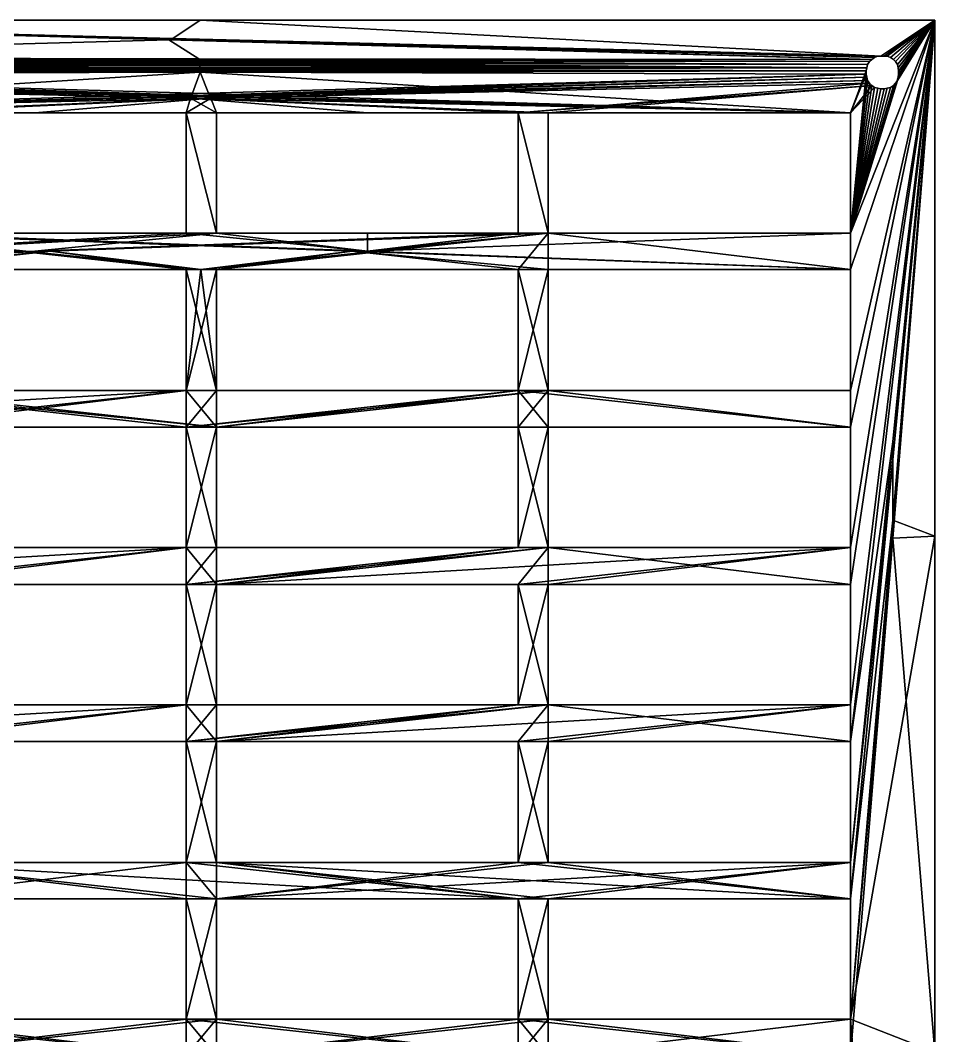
# Model space of a CAD drawing. Header units: metres. Extents: x 43 to 150, y -175 to -25.
# Drawn here: x 83.5 to 149.8, y -99.1 to -25.5 of the extents above; entities that cross this region are included whole.
import ezdxf

# ---------------------------------------------------------------- set-up
doc = ezdxf.new("R2010")
doc.units = ezdxf.units.M

msp = doc.modelspace()

# ---------------------------------------------------------------- linework, layer by layer
at = {"layer": 'STL2DXF'}
for points in [[(43.23, -25.452), (43.23, -25.452, 1.27), (96.519, -25.452, 0.61)], [(96.519, -25.452, 1.27), (96.519, -25.452, 0.61), (43.23, -25.452, 1.27)], [(43.23, -25.452), (96.519, -25.452, 0.61), (96.519, -25.452)], [(94.335, -26.823, 1.27), (43.23, -25.452, 1.27), (94.233, -26.874, 1.27)], [(94.436, -26.772, 1.27), (43.23, -25.452, 1.27), (94.335, -26.823, 1.27)], [(94.538, -26.772, 1.27), (43.23, -25.452, 1.27), (94.436, -26.772, 1.27)], [(96.519, -25.452, 1.27), (43.23, -25.452, 1.27), (94.538, -26.772, 1.27)], [(94.233, -26.874, 1.27), (43.23, -25.452, 1.27), (47.548, -28.144, 1.27)], [(94.233, -26.874), (47.548, -28.144), (43.23, -25.452)], [(94.335, -26.823), (94.233, -26.874), (43.23, -25.452)], [(94.436, -26.772), (94.335, -26.823), (43.23, -25.452)], [(96.519, -25.452), (94.538, -26.772), (43.23, -25.452)], [(94.538, -26.772), (94.436, -26.772), (43.23, -25.452)], [(94.538, -26.772, 1.27), (145.897, -28.042, 1.27), (96.519, -25.452, 1.27)], [(94.538, -26.772), (96.519, -25.452), (145.897, -28.042)], [(149.808, -25.452, 1.27), (96.519, -25.452, 0.61), (96.519, -25.452, 1.27)], [(149.808, -25.452, 1.27), (149.808, -25.452), (96.519, -25.452, 0.61)], [(96.519, -25.452), (96.519, -25.452, 0.61), (149.808, -25.452)], [(149.808, -25.452, 1.27), (96.519, -25.452, 1.27), (145.897, -28.042, 1.27)], [(149.808, -25.452), (145.897, -28.042), (96.519, -25.452)], [(149.808, -25.452, 1.27), (143.712, -77.776, 1.27), (146.76, -56.033, 1.27)], [(143.712, -77.776, 1.27), (149.808, -25.452, 1.27), (143.712, -75.134, 1.27)], [(143.712, -75.134, 1.27), (149.808, -25.452, 1.27), (143.712, -66.396, 1.27)], [(143.712, -66.396, 1.27), (149.808, -25.452, 1.27), (143.712, -63.704, 1.27)], [(143.712, -63.704, 1.27), (149.808, -25.452, 1.27), (143.712, -54.966, 1.27)], [(143.712, -54.966, 1.27), (149.808, -25.452, 1.27), (143.712, -52.325, 1.27)], [(143.712, -43.536, 1.27), (149.808, -25.452, 1.27), (143.712, -40.895, 1.27)], [(143.712, -52.325, 1.27), (149.808, -25.452, 1.27), (143.712, -43.536, 1.27)], [(143.712, -40.895, 1.27), (149.808, -25.452, 1.27), (147.167, -29.566, 1.27)], [(149.808, -25.452), (146.76, -56.033), (143.712, -77.776)], [(143.712, -52.325), (143.712, -43.536), (149.808, -25.452)], [(143.712, -77.776), (143.712, -75.134), (149.808, -25.452)], [(143.712, -40.895), (147.116, -29.82), (149.808, -25.452)], [(143.712, -75.134), (143.712, -66.396), (149.808, -25.452)], [(143.712, -63.704), (143.712, -54.966), (149.808, -25.452)], [(143.712, -66.396), (143.712, -63.704), (149.808, -25.452)], [(143.712, -54.966), (143.712, -52.325), (149.808, -25.452)], [(143.712, -43.536), (143.712, -40.895), (149.808, -25.452)], [(149.808, -25.452, 1.27), (145.897, -28.042, 1.27), (146.151, -28.042, 1.27)], [(149.808, -25.452), (146.151, -28.042), (145.897, -28.042)], [(149.808, -25.452, 1.27), (146.151, -28.042, 1.27), (146.354, -28.042, 1.27)], [(149.808, -25.452), (146.354, -28.042), (146.151, -28.042)], [(149.808, -25.452, 1.27), (146.354, -28.042, 1.27), (146.608, -28.144, 1.27)], [(149.808, -25.452), (146.608, -28.144), (146.354, -28.042)], [(149.808, -25.452, 1.27), (146.608, -28.144, 1.27), (146.811, -28.296, 1.27)], [(149.808, -25.452), (146.811, -28.296), (146.608, -28.144)], [(146.76, -57.354, 1.27), (149.808, -25.452, 1.27), (146.76, -56.033, 1.27)], [(146.76, -61.723, 1.27), (149.808, -25.452, 1.27), (146.76, -57.354, 1.27)], [(149.808, -25.452, 1.27), (146.76, -61.723, 1.27), (149.808, -62.891, 1.27)], [(146.76, -57.354), (146.76, -56.033), (149.808, -25.452)], [(146.76, -61.723), (146.76, -57.354), (149.808, -25.452)], [(149.808, -25.452), (149.808, -62.891), (146.76, -63.044)], [(146.76, -63.044), (146.76, -61.723), (149.808, -25.452)], [(149.808, -25.452, 1.27), (146.811, -28.296, 1.27), (146.964, -28.449, 1.27)], [(149.808, -25.452), (146.964, -28.449), (146.811, -28.296)], [(149.808, -25.452, 1.27), (146.964, -28.449, 1.27), (147.116, -28.652, 1.27)], [(149.808, -25.452), (147.116, -28.652), (146.964, -28.449)], [(149.808, -25.452, 1.27), (147.116, -28.652, 1.27), (147.167, -28.906, 1.27)], [(147.116, -29.82), (147.167, -29.566), (149.808, -25.452)], [(149.808, -25.452), (147.167, -28.906), (147.116, -28.652)], [(147.167, -29.566, 1.27), (149.808, -25.452, 1.27), (147.218, -29.109, 1.27)], [(149.808, -25.452, 1.27), (147.167, -28.906, 1.27), (147.218, -29.109, 1.27)], [(147.167, -29.566), (147.218, -29.363), (149.808, -25.452)], [(149.808, -25.452), (147.218, -29.363), (147.167, -28.906)], [(149.808, -62.891, 0.914), (149.808, -25.452, 1.27), (149.808, -62.891, 1.27)], [(149.808, -62.891, 0.305), (149.808, -25.452), (149.808, -62.891, 0.914)], [(149.808, -25.452, 1.27), (149.808, -62.891, 0.914), (149.808, -25.452)], [(149.808, -62.891), (149.808, -25.452), (149.808, -62.891, 0.305)], [(47.548, -28.144, 1.27), (96.418, -28.246, 1.27), (94.233, -26.874, 1.27)], [(47.548, -28.144), (94.233, -26.874), (96.418, -28.246)], [(94.233, -26.874, 1.27), (145.236, -28.296, 1.27), (94.335, -26.823, 1.27)], [(94.233, -26.874), (94.335, -26.823), (145.236, -28.296)], [(145.236, -28.296, 1.27), (94.233, -26.874, 1.27), (96.418, -28.246, 1.27)], [(145.236, -28.296), (96.418, -28.246), (94.233, -26.874)], [(94.335, -26.823, 1.27), (145.44, -28.144, 1.27), (94.436, -26.772, 1.27)], [(94.335, -26.823), (94.436, -26.772), (145.44, -28.144)], [(145.44, -28.144, 1.27), (94.335, -26.823, 1.27), (145.236, -28.296, 1.27)], [(145.44, -28.144), (145.236, -28.296), (94.335, -26.823)], [(94.436, -26.772, 1.27), (145.694, -28.042, 1.27), (94.538, -26.772, 1.27)], [(145.694, -28.042, 1.27), (94.436, -26.772, 1.27), (145.44, -28.144, 1.27)], [(94.436, -26.772), (94.538, -26.772), (145.694, -28.042)], [(145.694, -28.042), (145.44, -28.144), (94.436, -26.772)], [(145.897, -28.042, 1.27), (94.538, -26.772, 1.27), (145.694, -28.042, 1.27)], [(145.897, -28.042), (145.694, -28.042), (94.538, -26.772)], [(96.418, -28.246, 1.27), (47.548, -28.144, 1.27), (96.316, -28.296, 1.27)], [(96.316, -28.296, 1.27), (47.548, -28.144, 1.27), (47.751, -28.296, 1.27)], [(96.316, -28.296), (47.751, -28.296), (47.548, -28.144)], [(96.418, -28.246), (96.316, -28.296), (47.548, -28.144)], [(96.418, -28.398, 1.27), (47.751, -28.296, 1.27), (96.367, -28.5, 1.27)], [(47.751, -28.296, 1.27), (96.418, -28.398, 1.27), (96.316, -28.296, 1.27)], [(96.367, -28.5, 1.27), (47.751, -28.296, 1.27), (47.904, -28.449, 1.27)], [(96.367, -28.5), (47.904, -28.449), (47.751, -28.296)], [(96.418, -28.398), (96.367, -28.5), (47.751, -28.296)], [(47.751, -28.296), (96.316, -28.296), (96.418, -28.398)], [(96.418, -28.55, 1.27), (47.904, -28.449, 1.27), (96.367, -28.652, 1.27)], [(47.904, -28.449, 1.27), (96.418, -28.55, 1.27), (96.367, -28.5, 1.27)], [(96.367, -28.652, 1.27), (47.904, -28.449, 1.27), (48.056, -28.652, 1.27)], [(96.367, -28.652), (48.056, -28.652), (47.904, -28.449)], [(96.418, -28.55), (96.367, -28.652), (47.904, -28.449)], [(47.904, -28.449), (96.367, -28.5), (96.418, -28.55)], [(48.056, -28.652, 1.27), (96.468, -28.754, 1.27), (96.367, -28.652, 1.27)], [(96.468, -28.754, 1.27), (48.056, -28.652, 1.27), (48.158, -28.906, 1.27)], [(96.468, -28.754), (48.158, -28.906), (48.056, -28.652)], [(48.056, -28.652), (96.367, -28.652), (96.468, -28.754)], [(96.316, -28.296, 1.27), (145.084, -28.449, 1.27), (96.418, -28.246, 1.27)], [(96.316, -28.296), (96.418, -28.246), (145.084, -28.449)], [(145.084, -28.449, 1.27), (96.316, -28.296, 1.27), (96.418, -28.398, 1.27)], [(145.084, -28.449), (96.418, -28.398), (96.316, -28.296)], [(96.367, -28.5, 1.27), (144.932, -28.652, 1.27), (96.418, -28.398, 1.27)], [(96.367, -28.5), (96.418, -28.398), (144.932, -28.652)], [(144.932, -28.652, 1.27), (96.367, -28.5, 1.27), (96.418, -28.55, 1.27)], [(144.932, -28.652), (96.418, -28.55), (96.367, -28.5)], [(96.367, -28.652, 1.27), (144.881, -28.906, 1.27), (96.418, -28.55, 1.27)], [(96.367, -28.652), (96.418, -28.55), (144.881, -28.906)], [(144.881, -28.906, 1.27), (96.367, -28.652, 1.27), (96.468, -28.754, 1.27)], [(144.881, -28.906), (96.468, -28.754), (96.367, -28.652)], [(145.236, -28.296, 1.27), (96.418, -28.246, 1.27), (145.084, -28.449, 1.27)], [(145.236, -28.296), (145.084, -28.449), (96.418, -28.246)], [(145.084, -28.449, 1.27), (96.418, -28.398, 1.27), (144.932, -28.652, 1.27)], [(145.084, -28.449), (144.932, -28.652), (96.418, -28.398)], [(144.932, -28.652, 1.27), (96.418, -28.55, 1.27), (144.881, -28.906, 1.27)], [(144.932, -28.652), (144.881, -28.906), (96.418, -28.55)], [(144.932, -28.652, 1.27), (144.881, -28.906), (144.932, -28.652)], [(144.881, -28.906), (144.932, -28.652, 1.27), (144.881, -28.906, 1.27)], [(145.084, -28.449, 1.27), (144.932, -28.652), (145.084, -28.449)], [(144.932, -28.652), (145.084, -28.449, 1.27), (144.932, -28.652, 1.27)], [(145.236, -28.296, 1.27), (145.084, -28.449), (145.236, -28.296)], [(145.084, -28.449), (145.236, -28.296, 1.27), (145.084, -28.449, 1.27)], [(145.44, -28.144, 1.27), (145.236, -28.296, 1.27), (145.236, -28.296)], [(145.236, -28.296), (145.44, -28.144), (145.44, -28.144, 1.27)], [(145.694, -28.042, 1.27), (145.44, -28.144, 1.27), (145.44, -28.144)], [(145.44, -28.144), (145.694, -28.042), (145.694, -28.042, 1.27)], [(145.897, -28.042, 1.27), (145.694, -28.042, 1.27), (145.694, -28.042)], [(145.694, -28.042), (145.897, -28.042), (145.897, -28.042, 1.27)], [(146.151, -28.042, 1.27), (145.897, -28.042, 1.27), (145.897, -28.042)], [(145.897, -28.042), (146.151, -28.042), (146.151, -28.042, 1.27)], [(146.354, -28.042, 1.27), (146.151, -28.042, 1.27), (146.151, -28.042)], [(146.151, -28.042), (146.354, -28.042), (146.354, -28.042, 1.27)], [(146.608, -28.144, 1.27), (146.354, -28.042, 1.27), (146.354, -28.042)], [(146.354, -28.042), (146.608, -28.144), (146.608, -28.144, 1.27)], [(146.811, -28.296, 1.27), (146.608, -28.144, 1.27), (146.608, -28.144)], [(146.608, -28.144), (146.811, -28.296), (146.811, -28.296, 1.27)], [(146.964, -28.449), (146.964, -28.449, 1.27), (146.811, -28.296)], [(146.811, -28.296, 1.27), (146.811, -28.296), (146.964, -28.449, 1.27)], [(147.116, -28.652), (147.116, -28.652, 1.27), (146.964, -28.449)], [(146.964, -28.449, 1.27), (146.964, -28.449), (147.116, -28.652, 1.27)], [(147.167, -28.906), (147.167, -28.906, 1.27), (147.116, -28.652)], [(147.116, -28.652, 1.27), (147.116, -28.652), (147.167, -28.906, 1.27)], [(48.158, -28.906, 1.27), (96.519, -28.906, 1.27), (96.468, -28.754, 1.27)], [(48.158, -28.906), (96.468, -28.754), (96.519, -28.906)], [(48.158, -29.109, 1.27), (96.519, -29.008, 1.27), (96.519, -28.906, 1.27)], [(96.519, -28.906, 1.27), (48.158, -28.906, 1.27), (48.158, -29.109, 1.27)], [(96.519, -28.906), (48.158, -29.109), (48.158, -28.906)], [(48.158, -29.109), (96.519, -28.906), (96.519, -29.008)], [(96.519, -29.008, 1.27), (48.158, -29.109, 1.27), (96.519, -29.109, 1.27)], [(96.519, -29.008), (96.519, -29.109), (48.158, -29.109)], [(96.519, -29.211, 1.27), (48.158, -29.109, 1.27), (49.478, -32.157, 1.27)], [(96.519, -29.109, 1.27), (48.158, -29.109, 1.27), (96.519, -29.211, 1.27)], [(96.519, -29.109), (96.519, -29.211), (48.158, -29.109)], [(48.158, -29.363), (48.158, -29.109), (96.519, -29.211)], [(96.519, -29.211), (95.96, -30.735), (48.158, -29.363)], [(95.96, -30.735), (95.91, -30.887), (48.158, -29.363)], [(48.158, -29.566), (48.158, -29.363), (95.91, -30.887)], [(49.478, -32.157, 1.27), (97.129, -30.735, 1.27), (96.519, -29.211, 1.27)], [(95.96, -30.735), (96.519, -29.211), (143.712, -32.157)], [(144.881, -28.906, 1.27), (96.468, -28.754, 1.27), (96.519, -28.906, 1.27)], [(144.881, -28.906), (96.519, -28.906), (96.468, -28.754)], [(144.881, -28.906, 1.27), (96.519, -29.008, 1.27), (144.83, -29.109, 1.27)], [(144.881, -28.906, 1.27), (96.519, -28.906, 1.27), (96.519, -29.008, 1.27)], [(144.881, -28.906), (144.83, -29.109), (96.519, -29.008)], [(144.881, -28.906), (96.519, -29.008), (96.519, -28.906)], [(96.519, -29.109, 1.27), (144.83, -29.109, 1.27), (96.519, -29.008, 1.27)], [(96.519, -29.109), (96.519, -29.008), (144.83, -29.109)], [(96.519, -29.211, 1.27), (144.83, -29.109, 1.27), (96.519, -29.109, 1.27)], [(144.83, -29.109, 1.27), (96.519, -29.211, 1.27), (144.83, -29.363, 1.27)], [(144.83, -29.109), (143.712, -32.157), (96.519, -29.211)], [(96.519, -29.211), (96.519, -29.109), (144.83, -29.109)], [(144.83, -29.363, 1.27), (96.519, -29.211, 1.27), (97.129, -30.735, 1.27)], [(144.83, -29.363, 1.27), (97.129, -30.735, 1.27), (97.18, -30.887, 1.27)], [(97.18, -30.887, 1.27), (144.881, -29.566, 1.27), (144.83, -29.363, 1.27)], [(144.83, -29.109), (144.83, -29.363), (143.712, -32.157)], [(143.712, -40.895), (144.83, -29.363), (144.881, -29.566)], [(143.712, -40.895), (143.712, -32.157), (144.83, -29.363)], [(144.881, -28.906, 1.27), (144.83, -29.109), (144.881, -28.906)], [(144.83, -29.109), (144.881, -28.906, 1.27), (144.83, -29.109, 1.27)], [(144.83, -29.109, 1.27), (144.83, -29.363), (144.83, -29.109)], [(144.83, -29.363), (144.83, -29.109, 1.27), (144.83, -29.363, 1.27)], [(144.83, -29.363, 1.27), (144.881, -29.566), (144.83, -29.363)], [(144.881, -29.566), (144.83, -29.363, 1.27), (144.881, -29.566, 1.27)], [(147.167, -28.906), (147.218, -29.363), (147.218, -29.109, 1.27)], [(147.167, -28.906), (147.218, -29.109, 1.27), (147.167, -28.906, 1.27)], [(147.218, -29.363), (147.167, -29.566, 1.27), (147.218, -29.109, 1.27)], [(147.218, -29.363), (147.167, -29.566), (147.167, -29.566, 1.27)], [(47.904, -30.024), (48.056, -29.82), (95.808, -31.09)], [(95.808, -31.09), (73.558, -32.157), (47.904, -30.024)], [(48.056, -29.82), (48.158, -29.566), (95.859, -30.989)], [(95.859, -30.989), (95.808, -31.09), (48.056, -29.82)], [(95.91, -30.887), (95.859, -30.989), (48.158, -29.566)], [(144.881, -29.566, 1.27), (97.18, -30.887, 1.27), (97.23, -30.989, 1.27)], [(97.23, -30.989, 1.27), (144.932, -29.82, 1.27), (144.881, -29.566, 1.27)], [(144.932, -29.82, 1.27), (97.23, -30.989, 1.27), (97.281, -31.09, 1.27)], [(97.281, -31.09, 1.27), (145.084, -30.024, 1.27), (144.932, -29.82, 1.27)], [(145.084, -30.024, 1.27), (97.281, -31.09, 1.27), (119.582, -32.157, 1.27)], [(119.582, -32.157, 1.27), (145.236, -30.176, 1.27), (145.084, -30.024, 1.27)], [(145.236, -30.176, 1.27), (119.582, -32.157, 1.27), (121.767, -32.157, 1.27)], [(145.236, -30.176, 1.27), (121.767, -32.157, 1.27), (143.712, -32.157, 1.27)], [(143.712, -40.895, 1.27), (147.167, -29.566, 1.27), (147.116, -29.82, 1.27)], [(143.712, -40.895), (144.881, -29.566), (144.932, -29.82)], [(143.712, -40.895, 1.27), (147.116, -29.82, 1.27), (146.964, -30.024, 1.27)], [(143.712, -40.895), (144.932, -29.82), (145.084, -30.024)], [(143.712, -40.895), (146.964, -30.024), (147.116, -29.82)], [(143.712, -40.895, 1.27), (146.964, -30.024, 1.27), (146.811, -30.176, 1.27)], [(143.712, -40.895), (145.084, -30.024), (145.236, -30.176)], [(143.712, -40.895), (146.811, -30.176), (146.964, -30.024)], [(143.712, -40.895, 1.27), (146.811, -30.176, 1.27), (146.608, -30.328, 1.27)], [(143.712, -32.157, 1.27), (145.44, -30.328, 1.27), (145.236, -30.176, 1.27)], [(143.712, -40.895), (145.236, -30.176), (145.44, -30.328)], [(143.712, -40.895), (146.608, -30.328), (146.811, -30.176)], [(144.881, -29.566, 1.27), (144.932, -29.82), (144.881, -29.566)], [(144.932, -29.82), (144.881, -29.566, 1.27), (144.932, -29.82, 1.27)], [(144.932, -29.82, 1.27), (145.084, -30.024), (144.932, -29.82)], [(145.084, -30.024), (144.932, -29.82, 1.27), (145.084, -30.024, 1.27)], [(145.084, -30.024, 1.27), (145.236, -30.176), (145.084, -30.024)], [(145.236, -30.176), (145.084, -30.024, 1.27), (145.236, -30.176, 1.27)], [(145.236, -30.176), (145.236, -30.176, 1.27), (145.44, -30.328)], [(145.44, -30.328, 1.27), (145.44, -30.328), (145.236, -30.176, 1.27)], [(146.608, -30.328), (146.608, -30.328, 1.27), (146.811, -30.176)], [(146.811, -30.176, 1.27), (146.811, -30.176), (146.608, -30.328, 1.27)], [(146.811, -30.176), (146.811, -30.176, 1.27), (146.964, -30.024)], [(146.964, -30.024, 1.27), (146.964, -30.024), (146.811, -30.176, 1.27)], [(146.964, -30.024), (146.964, -30.024, 1.27), (147.116, -29.82)], [(147.116, -29.82, 1.27), (147.116, -29.82), (146.964, -30.024, 1.27)], [(147.116, -29.82), (147.116, -29.82, 1.27), (147.167, -29.566)], [(147.167, -29.566, 1.27), (147.167, -29.566), (147.116, -29.82, 1.27)], [(49.478, -32.157, 1.27), (97.18, -30.887, 1.27), (97.129, -30.735, 1.27)], [(49.478, -32.157, 1.27), (97.23, -30.989, 1.27), (97.18, -30.887, 1.27)], [(95.859, -30.989), (95.91, -30.887), (143.712, -32.157)], [(95.91, -30.887), (95.96, -30.735), (143.712, -32.157)], [(143.712, -40.895, 1.27), (146.608, -30.328, 1.27), (146.354, -30.379, 1.27)], [(143.712, -40.895, 1.27), (145.694, -30.379, 1.27), (145.44, -30.328, 1.27)], [(143.712, -40.895, 1.27), (145.44, -30.328, 1.27), (143.712, -32.157, 1.27)], [(143.712, -40.895), (145.44, -30.328), (145.694, -30.379)], [(143.712, -40.895), (146.354, -30.379), (146.608, -30.328)], [(143.712, -40.895, 1.27), (146.354, -30.379, 1.27), (146.151, -30.43, 1.27)], [(143.712, -40.895, 1.27), (145.897, -30.43, 1.27), (145.694, -30.379, 1.27)], [(143.712, -40.895), (145.694, -30.379), (145.897, -30.43)], [(143.712, -40.895), (146.151, -30.43), (146.354, -30.379)], [(143.712, -40.895, 1.27), (146.151, -30.43, 1.27), (145.897, -30.43, 1.27)], [(143.712, -40.895), (145.897, -30.43), (146.151, -30.43)], [(145.44, -30.328), (145.44, -30.328, 1.27), (145.694, -30.379)], [(145.694, -30.379, 1.27), (145.694, -30.379), (145.44, -30.328, 1.27)], [(145.694, -30.379), (145.694, -30.379, 1.27), (145.897, -30.43)], [(145.897, -30.43, 1.27), (145.897, -30.43), (145.694, -30.379, 1.27)], [(145.897, -30.43), (145.897, -30.43, 1.27), (146.151, -30.43)], [(146.151, -30.43, 1.27), (146.151, -30.43), (145.897, -30.43, 1.27)], [(146.151, -30.43), (146.151, -30.43, 1.27), (146.354, -30.379)], [(146.354, -30.379, 1.27), (146.354, -30.379), (146.151, -30.43, 1.27)], [(146.354, -30.379), (146.354, -30.379, 1.27), (146.608, -30.328)], [(146.608, -30.328, 1.27), (146.608, -30.328), (146.354, -30.379, 1.27)], [(49.478, -32.157, 1.27), (97.281, -31.09, 1.27), (97.23, -30.989, 1.27)], [(97.281, -31.09, 1.27), (49.478, -32.157, 1.27), (71.373, -32.157, 1.27)], [(97.281, -31.09, 1.27), (71.373, -32.157, 1.27), (73.558, -32.157, 1.27)], [(97.281, -31.09, 1.27), (73.558, -32.157, 1.27), (84.53, -32.157, 1.27)], [(95.808, -31.09), (95.503, -32.157), (73.558, -32.157)], [(97.281, -31.09, 1.27), (84.53, -32.157, 1.27), (95.503, -32.157, 1.27)], [(95.503, -32.157, 1.27), (97.688, -32.157, 1.27), (97.281, -31.09, 1.27)], [(95.503, -32.157), (95.808, -31.09), (97.688, -32.157)], [(95.808, -31.09), (95.859, -30.989), (143.712, -32.157)], [(119.582, -32.157), (108.66, -32.157), (95.808, -31.09)], [(121.767, -32.157), (119.582, -32.157), (95.808, -31.09)], [(143.712, -32.157), (121.767, -32.157), (95.808, -31.09)], [(108.66, -32.157), (97.688, -32.157), (95.808, -31.09)], [(119.582, -32.157, 1.27), (97.281, -31.09, 1.27), (97.688, -32.157, 1.27)], [(84.53, -32.157, 1.27), (73.558, -32.157, 1.27), (73.558, -32.157)], [(95.503, -32.157, 1.27), (84.53, -32.157, 1.27), (73.558, -32.157)], [(73.558, -32.157), (95.503, -32.157), (95.503, -32.157, 1.27)], [(97.688, -32.157, 1.27), (95.503, -32.157, 1.27), (97.688, -40.895, 1.27)], [(95.503, -40.895, 1.27), (97.688, -40.895, 1.27), (95.503, -32.157, 1.27)], [(95.503, -40.895), (95.503, -32.157), (97.688, -40.895)], [(97.688, -32.157), (97.688, -40.895), (95.503, -32.157)], [(95.503, -40.895), (95.503, -40.895, 1.27), (95.503, -32.157)], [(95.503, -32.157, 1.27), (95.503, -32.157), (95.503, -40.895, 1.27)], [(97.688, -40.895), (97.688, -32.157, 1.27), (97.688, -40.895, 1.27)], [(97.688, -32.157, 1.27), (97.688, -40.895), (97.688, -32.157)], [(119.582, -32.157, 1.27), (97.688, -32.157, 1.27), (97.688, -32.157)], [(97.688, -32.157), (108.66, -32.157), (119.582, -32.157, 1.27)], [(108.66, -32.157), (119.582, -32.157), (119.582, -32.157, 1.27)], [(119.582, -40.895, 1.27), (121.767, -40.895, 1.27), (119.582, -32.157, 1.27)], [(121.767, -32.157, 1.27), (119.582, -32.157, 1.27), (121.767, -40.895, 1.27)], [(121.767, -32.157), (121.767, -40.895), (119.582, -32.157)], [(119.582, -40.895), (119.582, -32.157), (121.767, -40.895)], [(119.582, -40.895), (119.582, -40.895, 1.27), (119.582, -32.157)], [(119.582, -32.157, 1.27), (119.582, -32.157), (119.582, -40.895, 1.27)], [(121.767, -40.895), (121.767, -32.157, 1.27), (121.767, -40.895, 1.27)], [(121.767, -32.157, 1.27), (121.767, -40.895), (121.767, -32.157)], [(143.712, -32.157, 1.27), (121.767, -32.157, 1.27), (121.767, -32.157)], [(121.767, -32.157), (143.712, -32.157), (143.712, -32.157, 1.27)], [(143.712, -40.895), (143.712, -40.895, 1.27), (143.712, -32.157)], [(143.712, -32.157, 1.27), (143.712, -32.157), (143.712, -40.895, 1.27)], [(49.478, -43.536), (95.503, -40.895), (97.688, -40.895)], [(49.478, -43.536), (73.558, -40.895), (95.503, -40.895)], [(97.688, -40.895), (84.53, -42.216), (49.478, -43.536)], [(71.373, -40.895, 1.27), (107.543, -42.216, 1.27), (73.558, -40.895, 1.27)], [(107.543, -42.216, 1.27), (71.373, -40.895, 1.27), (96.57, -43.536, 1.27)], [(95.503, -43.536, 1.27), (71.373, -40.895, 1.27), (73.558, -43.536, 1.27)], [(96.57, -43.536, 1.27), (71.373, -40.895, 1.27), (95.503, -43.536, 1.27)], [(108.66, -42.216, 1.27), (73.558, -40.895, 1.27), (107.543, -42.216, 1.27)], [(73.558, -40.895, 1.27), (108.66, -42.216, 1.27), (95.503, -40.895, 1.27)], [(95.503, -40.895, 1.27), (95.503, -40.895), (73.558, -40.895, 1.27)], [(73.558, -40.895), (73.558, -40.895, 1.27), (95.503, -40.895)], [(119.582, -40.895), (85.648, -42.216), (84.53, -42.216)], [(84.53, -42.216), (97.688, -40.895), (119.582, -40.895)], [(85.648, -42.216), (119.582, -40.895), (121.767, -40.895)], [(121.767, -40.895), (96.57, -43.536), (85.648, -42.216)], [(95.503, -40.895, 1.27), (108.66, -42.216, 1.27), (97.688, -40.895, 1.27)], [(121.767, -40.895), (97.688, -43.536), (96.57, -43.536)], [(108.66, -40.895, 1.27), (97.688, -40.895, 1.27), (108.66, -42.216, 1.27)], [(121.767, -40.895), (119.582, -43.536), (97.688, -43.536)], [(108.66, -40.895, 1.27), (119.582, -40.895), (97.688, -40.895, 1.27)], [(97.688, -40.895), (97.688, -40.895, 1.27), (119.582, -40.895)], [(108.66, -42.216, 1.27), (119.582, -40.895, 1.27), (108.66, -40.895, 1.27)], [(108.66, -42.216, 1.27), (121.767, -40.895, 1.27), (119.582, -40.895, 1.27)], [(108.66, -42.216, 1.27), (143.712, -40.895, 1.27), (121.767, -40.895, 1.27)], [(143.712, -40.895, 1.27), (108.66, -42.216, 1.27), (143.712, -43.536, 1.27)], [(119.582, -40.895, 1.27), (119.582, -40.895), (108.66, -40.895, 1.27)], [(121.767, -40.895), (121.767, -43.536), (119.582, -43.536)], [(143.712, -40.895), (143.712, -43.536), (121.767, -40.895)], [(121.767, -43.536), (121.767, -40.895), (143.712, -43.536)], [(121.767, -40.895), (121.767, -40.895, 1.27), (143.712, -40.895)], [(143.712, -40.895, 1.27), (143.712, -40.895), (121.767, -40.895, 1.27)], [(49.478, -43.536), (84.53, -42.216), (85.648, -42.216)], [(85.648, -42.216), (71.373, -43.536), (49.478, -43.536)], [(85.648, -42.216), (73.558, -43.536), (71.373, -43.536)], [(73.558, -43.536), (85.648, -42.216), (95.503, -43.536)], [(96.57, -43.536), (95.503, -43.536), (85.648, -42.216)], [(107.543, -42.216, 1.27), (96.57, -43.536, 1.27), (97.688, -43.536, 1.27)], [(97.688, -43.536, 1.27), (119.582, -43.536, 1.27), (107.543, -42.216, 1.27)], [(107.543, -42.216, 1.27), (143.712, -43.536, 1.27), (108.66, -42.216, 1.27)], [(121.767, -43.536, 1.27), (107.543, -42.216, 1.27), (119.582, -43.536, 1.27)], [(143.712, -43.536, 1.27), (107.543, -42.216, 1.27), (121.767, -43.536, 1.27)], [(95.503, -43.536, 1.27), (73.558, -43.536, 1.27), (73.558, -43.536)], [(73.558, -43.536), (95.503, -43.536), (95.503, -43.536, 1.27)], [(95.503, -43.536, 1.27), (97.688, -52.325, 1.27), (96.57, -43.536, 1.27)], [(95.503, -52.325, 1.27), (97.688, -52.325, 1.27), (95.503, -43.536, 1.27)], [(95.503, -52.325), (95.503, -43.536), (96.57, -43.536)], [(95.503, -52.325), (96.57, -43.536), (97.688, -43.536)], [(97.688, -43.536), (97.688, -52.325), (95.503, -52.325)], [(95.503, -52.325), (95.503, -52.325, 1.27), (95.503, -43.536)], [(95.503, -43.536, 1.27), (95.503, -43.536), (95.503, -52.325, 1.27)], [(97.688, -43.536, 1.27), (96.57, -43.536, 1.27), (97.688, -52.325, 1.27)], [(97.688, -52.325), (97.688, -43.536, 1.27), (97.688, -52.325, 1.27)], [(97.688, -43.536, 1.27), (97.688, -52.325), (97.688, -43.536)], [(119.582, -43.536, 1.27), (97.688, -43.536, 1.27), (97.688, -43.536)], [(97.688, -43.536), (119.582, -43.536), (119.582, -43.536, 1.27)], [(121.767, -43.536, 1.27), (119.582, -43.536, 1.27), (121.767, -52.325, 1.27)], [(119.582, -52.325, 1.27), (121.767, -52.325, 1.27), (119.582, -43.536, 1.27)], [(121.767, -43.536), (121.767, -52.325), (119.582, -52.325)], [(119.582, -52.325), (119.582, -43.536), (121.767, -43.536)], [(119.582, -52.325), (119.582, -52.325, 1.27), (119.582, -43.536)], [(119.582, -43.536, 1.27), (119.582, -43.536), (119.582, -52.325, 1.27)], [(143.712, -43.536, 1.27), (121.767, -43.536, 1.27), (121.767, -43.536)], [(121.767, -43.536), (143.712, -43.536), (143.712, -43.536, 1.27)], [(121.767, -52.325), (121.767, -43.536, 1.27), (121.767, -52.325, 1.27)], [(121.767, -43.536, 1.27), (121.767, -52.325), (121.767, -43.536)], [(143.712, -52.325), (143.712, -52.325, 1.27), (143.712, -43.536)], [(143.712, -43.536, 1.27), (143.712, -43.536), (143.712, -52.325, 1.27)], [(95.503, -52.325, 1.27), (49.478, -54.966, 1.27), (71.373, -54.966, 1.27)], [(49.478, -54.966, 1.27), (95.503, -52.325, 1.27), (73.558, -52.325, 1.27)], [(95.503, -52.325, 1.27), (71.373, -54.966, 1.27), (73.558, -54.966, 1.27)], [(95.503, -54.966), (73.558, -54.966), (71.373, -52.325)], [(97.688, -54.966), (95.503, -54.966), (71.373, -52.325)], [(71.373, -52.325), (73.558, -52.325), (97.688, -54.966)], [(95.503, -52.325, 1.27), (73.558, -54.966, 1.27), (95.503, -54.966, 1.27)], [(73.558, -52.325), (95.503, -52.325), (97.688, -54.966)], [(95.503, -52.325, 1.27), (95.503, -52.325), (73.558, -52.325, 1.27)], [(73.558, -52.325), (73.558, -52.325, 1.27), (95.503, -52.325)], [(95.503, -54.966, 1.27), (97.688, -52.325, 1.27), (95.503, -52.325, 1.27)], [(121.767, -52.325, 1.27), (95.503, -54.966, 1.27), (97.688, -54.966, 1.27)], [(95.503, -54.966, 1.27), (119.582, -52.325, 1.27), (97.688, -52.325, 1.27)], [(95.503, -54.966, 1.27), (121.767, -52.325, 1.27), (119.582, -52.325, 1.27)], [(97.688, -52.325), (97.688, -54.966), (95.503, -52.325)], [(121.767, -52.325, 1.27), (97.688, -54.966, 1.27), (119.582, -54.966, 1.27)], [(97.688, -54.966), (97.688, -52.325), (119.582, -52.325)], [(119.582, -52.325), (119.582, -54.966), (97.688, -54.966)], [(119.582, -52.325, 1.27), (119.582, -52.325), (97.688, -52.325, 1.27)], [(97.688, -52.325), (97.688, -52.325, 1.27), (119.582, -52.325)], [(121.767, -52.325, 1.27), (119.582, -54.966, 1.27), (121.767, -54.966, 1.27)], [(143.712, -54.966), (121.767, -54.966), (119.582, -52.325)], [(119.582, -52.325), (121.767, -52.325), (143.712, -54.966)], [(119.582, -54.966), (119.582, -52.325), (121.767, -54.966)], [(121.767, -54.966, 1.27), (143.712, -54.966, 1.27), (121.767, -52.325, 1.27)], [(143.712, -52.325, 1.27), (121.767, -52.325, 1.27), (143.712, -54.966, 1.27)], [(143.712, -52.325), (143.712, -54.966), (121.767, -52.325)], [(143.712, -52.325, 1.27), (143.712, -52.325), (121.767, -52.325, 1.27)], [(121.767, -52.325), (121.767, -52.325, 1.27), (143.712, -52.325)], [(95.503, -54.966, 1.27), (73.558, -54.966, 1.27), (73.558, -54.966)], [(73.558, -54.966), (95.503, -54.966), (95.503, -54.966, 1.27)], [(95.503, -63.704, 1.27), (97.688, -63.704, 1.27), (95.503, -54.966, 1.27)], [(97.688, -54.966, 1.27), (95.503, -54.966, 1.27), (97.688, -63.704, 1.27)], [(95.503, -63.704), (95.503, -54.966), (97.688, -54.966)], [(97.688, -54.966), (97.688, -63.704), (95.503, -63.704)], [(95.503, -63.704), (95.503, -63.704, 1.27), (95.503, -54.966)], [(95.503, -54.966, 1.27), (95.503, -54.966), (95.503, -63.704, 1.27)], [(97.688, -63.704), (97.688, -54.966, 1.27), (97.688, -63.704, 1.27)], [(97.688, -54.966, 1.27), (97.688, -63.704), (97.688, -54.966)], [(119.582, -54.966, 1.27), (97.688, -54.966, 1.27), (97.688, -54.966)], [(97.688, -54.966), (119.582, -54.966), (119.582, -54.966, 1.27)], [(121.767, -54.966, 1.27), (119.582, -54.966, 1.27), (121.767, -63.704, 1.27)], [(119.582, -63.704, 1.27), (121.767, -63.704, 1.27), (119.582, -54.966, 1.27)], [(121.767, -54.966), (121.767, -63.704), (119.582, -63.704)], [(119.582, -63.704), (119.582, -54.966), (121.767, -54.966)], [(119.582, -63.704), (119.582, -63.704, 1.27), (119.582, -54.966)], [(119.582, -54.966, 1.27), (119.582, -54.966), (119.582, -63.704, 1.27)], [(121.767, -63.704), (121.767, -54.966, 1.27), (121.767, -63.704, 1.27)], [(121.767, -54.966, 1.27), (121.767, -63.704), (121.767, -54.966)], [(143.712, -54.966, 1.27), (121.767, -54.966, 1.27), (121.767, -54.966)], [(121.767, -54.966), (143.712, -54.966), (143.712, -54.966, 1.27)], [(143.712, -63.704), (143.712, -63.704, 1.27), (143.712, -54.966)], [(143.712, -54.966, 1.27), (143.712, -54.966), (143.712, -63.704, 1.27)], [(143.712, -86.564, 1.27), (146.76, -56.033, 1.27), (143.712, -77.776, 1.27)], [(146.76, -56.033, 1.27), (143.712, -86.564, 1.27), (146.76, -57.354, 1.27)], [(146.76, -56.033), (146.76, -57.354), (143.712, -86.564)], [(143.712, -86.564), (143.712, -77.776), (146.76, -56.033)], [(143.712, -89.206, 1.27), (146.76, -57.354, 1.27), (143.712, -86.564, 1.27)], [(146.76, -57.354, 1.27), (143.712, -89.206, 1.27), (146.76, -61.723, 1.27)], [(146.76, -57.354), (146.76, -61.723), (143.712, -89.206)], [(143.712, -89.206), (143.712, -86.564), (146.76, -57.354)], [(143.712, -97.943, 1.27), (146.76, -61.723, 1.27), (143.712, -89.206, 1.27)], [(143.712, -97.943, 1.27), (149.808, -62.891, 1.27), (146.76, -61.723, 1.27)], [(146.76, -61.723), (146.76, -63.044), (143.712, -97.943)], [(143.712, -97.943), (143.712, -89.206), (146.76, -61.723)], [(149.808, -62.891, 1.27), (143.712, -97.943, 1.27), (149.808, -100.331, 1.27)], [(143.712, -100.585), (146.76, -63.044), (149.808, -100.331)], [(143.712, -100.585), (143.712, -97.943), (146.76, -63.044)], [(149.808, -62.891), (149.808, -100.331), (146.76, -63.044)], [(149.808, -62.891, 0.305), (149.808, -100.331), (149.808, -62.891)], [(149.808, -62.891, 1.27), (149.808, -100.331, 1.27), (149.808, -62.891, 0.914)], [(149.808, -62.891, 0.914), (149.808, -100.331, 0.61), (149.808, -62.891, 0.305)], [(149.808, -100.331), (149.808, -62.891, 0.305), (149.808, -100.331, 0.61)], [(149.808, -100.331, 0.61), (149.808, -62.891, 0.914), (149.808, -100.331, 1.27)], [(95.503, -63.704, 1.27), (49.478, -66.396, 1.27), (71.373, -66.396, 1.27)], [(49.478, -66.396, 1.27), (95.503, -63.704, 1.27), (73.558, -63.704, 1.27)], [(95.503, -63.704, 1.27), (71.373, -66.396, 1.27), (73.558, -66.396, 1.27)], [(95.503, -63.704, 1.27), (73.558, -66.396, 1.27), (95.503, -66.396, 1.27)], [(95.503, -63.704), (95.503, -66.396), (73.558, -66.396)], [(73.558, -66.396), (73.558, -63.704), (95.503, -63.704)], [(95.503, -63.704, 1.27), (95.503, -63.704), (73.558, -63.704, 1.27)], [(73.558, -63.704), (73.558, -63.704, 1.27), (95.503, -63.704)], [(95.503, -66.396, 1.27), (97.688, -63.704, 1.27), (95.503, -63.704, 1.27)], [(121.767, -63.704, 1.27), (95.503, -66.396, 1.27), (97.688, -66.396, 1.27)], [(95.503, -66.396, 1.27), (119.582, -63.704, 1.27), (97.688, -63.704, 1.27)], [(95.503, -66.396, 1.27), (121.767, -63.704, 1.27), (119.582, -63.704, 1.27)], [(97.688, -63.704), (97.688, -66.396), (95.503, -63.704)], [(95.503, -66.396), (95.503, -63.704), (97.688, -66.396)], [(121.767, -63.704, 1.27), (97.688, -66.396, 1.27), (119.582, -66.396, 1.27)], [(143.712, -63.704), (119.582, -66.396), (97.688, -66.396)], [(97.688, -66.396), (121.767, -63.704), (143.712, -63.704)], [(97.688, -66.396), (119.582, -63.704), (121.767, -63.704)], [(97.688, -66.396), (97.688, -63.704), (119.582, -63.704)], [(119.582, -63.704, 1.27), (119.582, -63.704), (97.688, -63.704, 1.27)], [(97.688, -63.704), (97.688, -63.704, 1.27), (119.582, -63.704)], [(121.767, -63.704, 1.27), (119.582, -66.396, 1.27), (121.767, -66.396, 1.27)], [(143.712, -63.704), (121.767, -66.396), (119.582, -66.396)], [(121.767, -66.396, 1.27), (143.712, -66.396, 1.27), (121.767, -63.704, 1.27)], [(143.712, -63.704, 1.27), (121.767, -63.704, 1.27), (143.712, -66.396, 1.27)], [(143.712, -63.704), (143.712, -66.396), (121.767, -66.396)], [(143.712, -63.704, 1.27), (143.712, -63.704), (121.767, -63.704, 1.27)], [(121.767, -63.704), (121.767, -63.704, 1.27), (143.712, -63.704)], [(95.503, -66.396, 1.27), (73.558, -66.396, 1.27), (73.558, -66.396)], [(73.558, -66.396), (95.503, -66.396), (95.503, -66.396, 1.27)], [(97.688, -66.396, 1.27), (95.503, -66.396, 1.27), (97.688, -75.134, 1.27)], [(95.503, -75.134, 1.27), (97.688, -75.134, 1.27), (95.503, -66.396, 1.27)], [(95.503, -75.134), (95.503, -66.396), (97.688, -66.396)], [(97.688, -66.396), (97.688, -75.134), (95.503, -75.134)], [(95.503, -75.134), (95.503, -75.134, 1.27), (95.503, -66.396)], [(95.503, -66.396, 1.27), (95.503, -66.396), (95.503, -75.134, 1.27)], [(97.688, -75.134), (97.688, -66.396, 1.27), (97.688, -75.134, 1.27)], [(97.688, -66.396, 1.27), (97.688, -75.134), (97.688, -66.396)], [(119.582, -66.396, 1.27), (97.688, -66.396, 1.27), (97.688, -66.396)], [(97.688, -66.396), (119.582, -66.396), (119.582, -66.396, 1.27)], [(121.767, -66.396, 1.27), (119.582, -66.396, 1.27), (121.767, -75.134, 1.27)], [(119.582, -75.134, 1.27), (121.767, -75.134, 1.27), (119.582, -66.396, 1.27)], [(121.767, -66.396), (121.767, -75.134), (119.582, -75.134)], [(119.582, -75.134), (119.582, -66.396), (121.767, -66.396)], [(119.582, -75.134), (119.582, -75.134, 1.27), (119.582, -66.396)], [(119.582, -66.396, 1.27), (119.582, -66.396), (119.582, -75.134, 1.27)], [(121.767, -75.134), (121.767, -66.396, 1.27), (121.767, -75.134, 1.27)], [(121.767, -66.396, 1.27), (121.767, -75.134), (121.767, -66.396)], [(143.712, -66.396, 1.27), (121.767, -66.396, 1.27), (121.767, -66.396)], [(121.767, -66.396), (143.712, -66.396), (143.712, -66.396, 1.27)], [(143.712, -75.134), (143.712, -75.134, 1.27), (143.712, -66.396)], [(143.712, -66.396, 1.27), (143.712, -66.396), (143.712, -75.134, 1.27)], [(49.478, -77.776, 1.27), (95.503, -75.134, 1.27), (73.558, -75.134, 1.27)], [(95.503, -75.134, 1.27), (49.478, -77.776, 1.27), (71.373, -77.776, 1.27)], [(95.503, -75.134, 1.27), (71.373, -77.776, 1.27), (73.558, -77.776, 1.27)], [(95.503, -75.134, 1.27), (73.558, -77.776, 1.27), (95.503, -77.776, 1.27)], [(95.503, -75.134), (95.503, -77.776), (73.558, -77.776)], [(73.558, -77.776), (73.558, -75.134), (95.503, -75.134)], [(95.503, -75.134, 1.27), (95.503, -75.134), (73.558, -75.134, 1.27)], [(73.558, -75.134), (73.558, -75.134, 1.27), (95.503, -75.134)], [(95.503, -77.776, 1.27), (97.688, -75.134, 1.27), (95.503, -75.134, 1.27)], [(121.767, -75.134, 1.27), (95.503, -77.776, 1.27), (97.688, -77.776, 1.27)], [(95.503, -77.776, 1.27), (119.582, -75.134, 1.27), (97.688, -75.134, 1.27)], [(95.503, -77.776, 1.27), (121.767, -75.134, 1.27), (119.582, -75.134, 1.27)], [(97.688, -75.134), (97.688, -77.776), (95.503, -75.134)], [(95.503, -77.776), (95.503, -75.134), (97.688, -77.776)], [(121.767, -75.134, 1.27), (97.688, -77.776, 1.27), (119.582, -77.776, 1.27)], [(97.688, -77.776), (121.767, -75.134), (143.712, -75.134)], [(97.688, -77.776), (119.582, -75.134), (121.767, -75.134)], [(97.688, -77.776), (97.688, -75.134), (119.582, -75.134)], [(143.712, -75.134), (119.582, -77.776), (97.688, -77.776)], [(119.582, -75.134, 1.27), (119.582, -75.134), (97.688, -75.134, 1.27)], [(97.688, -75.134), (97.688, -75.134, 1.27), (119.582, -75.134)], [(121.767, -75.134, 1.27), (119.582, -77.776, 1.27), (121.767, -77.776, 1.27)], [(143.712, -75.134), (121.767, -77.776), (119.582, -77.776)], [(121.767, -77.776, 1.27), (143.712, -77.776, 1.27), (121.767, -75.134, 1.27)], [(143.712, -75.134, 1.27), (121.767, -75.134, 1.27), (143.712, -77.776, 1.27)], [(143.712, -75.134), (143.712, -77.776), (121.767, -77.776)], [(143.712, -75.134, 1.27), (143.712, -75.134), (121.767, -75.134, 1.27)], [(121.767, -75.134), (121.767, -75.134, 1.27), (143.712, -75.134)], [(95.503, -77.776, 1.27), (73.558, -77.776, 1.27), (73.558, -77.776)], [(73.558, -77.776), (95.503, -77.776), (95.503, -77.776, 1.27)], [(95.503, -86.564, 1.27), (97.688, -86.564, 1.27), (95.503, -77.776, 1.27)], [(97.688, -77.776, 1.27), (95.503, -77.776, 1.27), (97.688, -86.564, 1.27)], [(95.503, -86.564), (95.503, -77.776), (97.688, -77.776)], [(97.688, -77.776), (97.688, -86.564), (95.503, -86.564)], [(95.503, -86.564), (95.503, -86.564, 1.27), (95.503, -77.776)], [(95.503, -77.776, 1.27), (95.503, -77.776), (95.503, -86.564, 1.27)], [(97.688, -86.564), (97.688, -77.776, 1.27), (97.688, -86.564, 1.27)], [(97.688, -77.776, 1.27), (97.688, -86.564), (97.688, -77.776)], [(119.582, -77.776, 1.27), (97.688, -77.776, 1.27), (97.688, -77.776)], [(97.688, -77.776), (119.582, -77.776), (119.582, -77.776, 1.27)], [(119.582, -86.564, 1.27), (121.767, -86.564, 1.27), (119.582, -77.776, 1.27)], [(121.767, -77.776, 1.27), (119.582, -77.776, 1.27), (121.767, -86.564, 1.27)], [(121.767, -77.776), (121.767, -86.564), (119.582, -86.564)], [(119.582, -86.564), (119.582, -77.776), (121.767, -77.776)], [(119.582, -86.564), (119.582, -86.564, 1.27), (119.582, -77.776)], [(119.582, -77.776, 1.27), (119.582, -77.776), (119.582, -86.564, 1.27)], [(143.712, -77.776, 1.27), (121.767, -77.776, 1.27), (121.767, -77.776)], [(121.767, -77.776), (143.712, -77.776), (143.712, -77.776, 1.27)], [(121.767, -86.564), (121.767, -77.776, 1.27), (121.767, -86.564, 1.27)], [(121.767, -77.776, 1.27), (121.767, -86.564), (121.767, -77.776)], [(143.712, -86.564), (143.712, -86.564, 1.27), (143.712, -77.776)], [(143.712, -77.776, 1.27), (143.712, -77.776), (143.712, -86.564, 1.27)], [(73.558, -89.206, 1.27), (95.503, -89.206, 1.27), (73.558, -86.564, 1.27)], [(73.558, -86.564, 1.27), (119.582, -89.206, 1.27), (95.503, -86.564, 1.27)], [(97.688, -89.206, 1.27), (73.558, -86.564, 1.27), (95.503, -89.206, 1.27)], [(119.582, -89.206, 1.27), (73.558, -86.564, 1.27), (97.688, -89.206, 1.27)], [(95.503, -86.564), (95.503, -89.206), (73.558, -89.206)], [(73.558, -89.206), (73.558, -86.564), (95.503, -86.564)], [(95.503, -86.564, 1.27), (95.503, -86.564), (73.558, -86.564, 1.27)], [(73.558, -86.564), (73.558, -86.564, 1.27), (95.503, -86.564)], [(95.503, -86.564, 1.27), (119.582, -89.206, 1.27), (97.688, -86.564, 1.27)], [(97.688, -86.564), (97.688, -89.206), (95.503, -86.564)], [(95.503, -89.206), (95.503, -86.564), (97.688, -89.206)], [(121.767, -89.206, 1.27), (97.688, -86.564, 1.27), (119.582, -89.206, 1.27)], [(143.712, -89.206, 1.27), (97.688, -86.564, 1.27), (121.767, -89.206, 1.27)], [(97.688, -86.564, 1.27), (143.712, -89.206, 1.27), (119.582, -86.564, 1.27)], [(97.688, -89.206), (121.767, -86.564), (143.712, -86.564)], [(97.688, -89.206), (119.582, -86.564), (121.767, -86.564)], [(97.688, -89.206), (97.688, -86.564), (119.582, -86.564)], [(143.712, -86.564), (119.582, -89.206), (97.688, -89.206)], [(119.582, -86.564, 1.27), (119.582, -86.564), (97.688, -86.564, 1.27)], [(97.688, -86.564), (97.688, -86.564, 1.27), (119.582, -86.564)], [(119.582, -86.564, 1.27), (143.712, -89.206, 1.27), (121.767, -86.564, 1.27)], [(143.712, -86.564), (121.767, -89.206), (119.582, -89.206)], [(143.712, -86.564, 1.27), (121.767, -86.564, 1.27), (143.712, -89.206, 1.27)], [(143.712, -86.564), (143.712, -89.206), (121.767, -89.206)], [(143.712, -86.564, 1.27), (143.712, -86.564), (121.767, -86.564, 1.27)], [(121.767, -86.564), (121.767, -86.564, 1.27), (143.712, -86.564)], [(73.558, -89.206), (95.503, -89.206), (95.503, -89.206, 1.27)], [(95.503, -89.206, 1.27), (73.558, -89.206, 1.27), (73.558, -89.206)], [(97.688, -89.206, 1.27), (95.503, -89.206, 1.27), (97.688, -97.943, 1.27)], [(95.503, -97.943, 1.27), (97.688, -97.943, 1.27), (95.503, -89.206, 1.27)], [(97.688, -89.206), (97.688, -97.943), (95.503, -97.943)], [(95.503, -97.943), (95.503, -89.206), (97.688, -89.206)], [(95.503, -97.943), (95.503, -97.943, 1.27), (95.503, -89.206)], [(95.503, -89.206, 1.27), (95.503, -89.206), (95.503, -97.943, 1.27)], [(119.582, -89.206, 1.27), (97.688, -89.206, 1.27), (97.688, -89.206)], [(97.688, -89.206), (119.582, -89.206), (119.582, -89.206, 1.27)], [(97.688, -97.943), (97.688, -89.206, 1.27), (97.688, -97.943, 1.27)], [(97.688, -89.206, 1.27), (97.688, -97.943), (97.688, -89.206)], [(119.582, -97.943, 1.27), (121.767, -97.943, 1.27), (119.582, -89.206, 1.27)], [(121.767, -89.206, 1.27), (119.582, -89.206, 1.27), (121.767, -97.943, 1.27)], [(121.767, -89.206), (121.767, -97.943), (119.582, -97.943)], [(119.582, -97.943), (119.582, -89.206), (121.767, -89.206)], [(119.582, -97.943), (119.582, -97.943, 1.27), (119.582, -89.206)], [(119.582, -89.206, 1.27), (119.582, -89.206), (119.582, -97.943, 1.27)], [(143.712, -89.206, 1.27), (121.767, -89.206, 1.27), (121.767, -89.206)], [(121.767, -89.206), (143.712, -89.206), (143.712, -89.206, 1.27)], [(121.767, -97.943), (121.767, -89.206, 1.27), (121.767, -97.943, 1.27)], [(121.767, -89.206, 1.27), (121.767, -97.943), (121.767, -89.206)], [(143.712, -97.943), (143.712, -97.943, 1.27), (143.712, -89.206)], [(143.712, -89.206, 1.27), (143.712, -89.206), (143.712, -97.943, 1.27)], [(95.503, -100.585), (73.558, -100.585), (71.373, -97.943)], [(71.373, -97.943), (73.558, -97.943), (95.503, -100.585)], [(97.688, -97.943, 1.27), (73.558, -100.585, 1.27), (95.503, -100.585, 1.27)], [(73.558, -100.585, 1.27), (95.503, -97.943, 1.27), (73.558, -97.943, 1.27)], [(73.558, -100.585, 1.27), (97.688, -97.943, 1.27), (95.503, -97.943, 1.27)], [(95.503, -97.943), (95.503, -100.585), (73.558, -97.943)], [(95.503, -97.943, 1.27), (95.503, -97.943), (73.558, -97.943, 1.27)], [(73.558, -97.943), (73.558, -97.943, 1.27), (95.503, -97.943)], [(97.688, -97.943, 1.27), (95.503, -100.585, 1.27), (97.688, -100.585, 1.27)], [(95.503, -100.585), (95.503, -97.943), (97.688, -100.585)], [(95.503, -97.943), (97.688, -97.943), (119.582, -100.585)], [(119.582, -100.585), (97.688, -100.585), (95.503, -97.943)], [(121.767, -97.943, 1.27), (97.688, -100.585, 1.27), (119.582, -100.585, 1.27)], [(97.688, -100.585, 1.27), (119.582, -97.943, 1.27), (97.688, -97.943, 1.27)], [(97.688, -100.585, 1.27), (121.767, -97.943, 1.27), (119.582, -97.943, 1.27)], [(119.582, -97.943), (119.582, -100.585), (97.688, -97.943)], [(119.582, -97.943, 1.27), (119.582, -97.943), (97.688, -97.943, 1.27)], [(97.688, -97.943), (97.688, -97.943, 1.27), (119.582, -97.943)], [(121.767, -97.943, 1.27), (119.582, -100.585, 1.27), (121.767, -100.585, 1.27)], [(119.582, -100.585), (119.582, -97.943), (121.767, -100.585)], [(143.712, -100.585), (121.767, -100.585), (119.582, -97.943)], [(119.582, -97.943), (121.767, -97.943), (143.712, -100.585)], [(121.767, -100.585, 1.27), (143.712, -97.943, 1.27), (121.767, -97.943, 1.27)], [(143.712, -97.943, 1.27), (121.767, -100.585, 1.27), (143.712, -100.585, 1.27)], [(143.712, -97.943), (143.712, -100.585), (121.767, -97.943)], [(143.712, -97.943, 1.27), (143.712, -97.943), (121.767, -97.943, 1.27)], [(121.767, -97.943), (121.767, -97.943, 1.27), (143.712, -97.943)], [(149.808, -100.331, 1.27), (143.712, -97.943, 1.27), (146.76, -136.602, 1.27)], [(143.712, -100.585, 1.27), (146.76, -136.602, 1.27), (143.712, -97.943, 1.27)]]:
    msp.add_3dface(points, dxfattribs=at)

doc.saveas('drawing.dxf')
